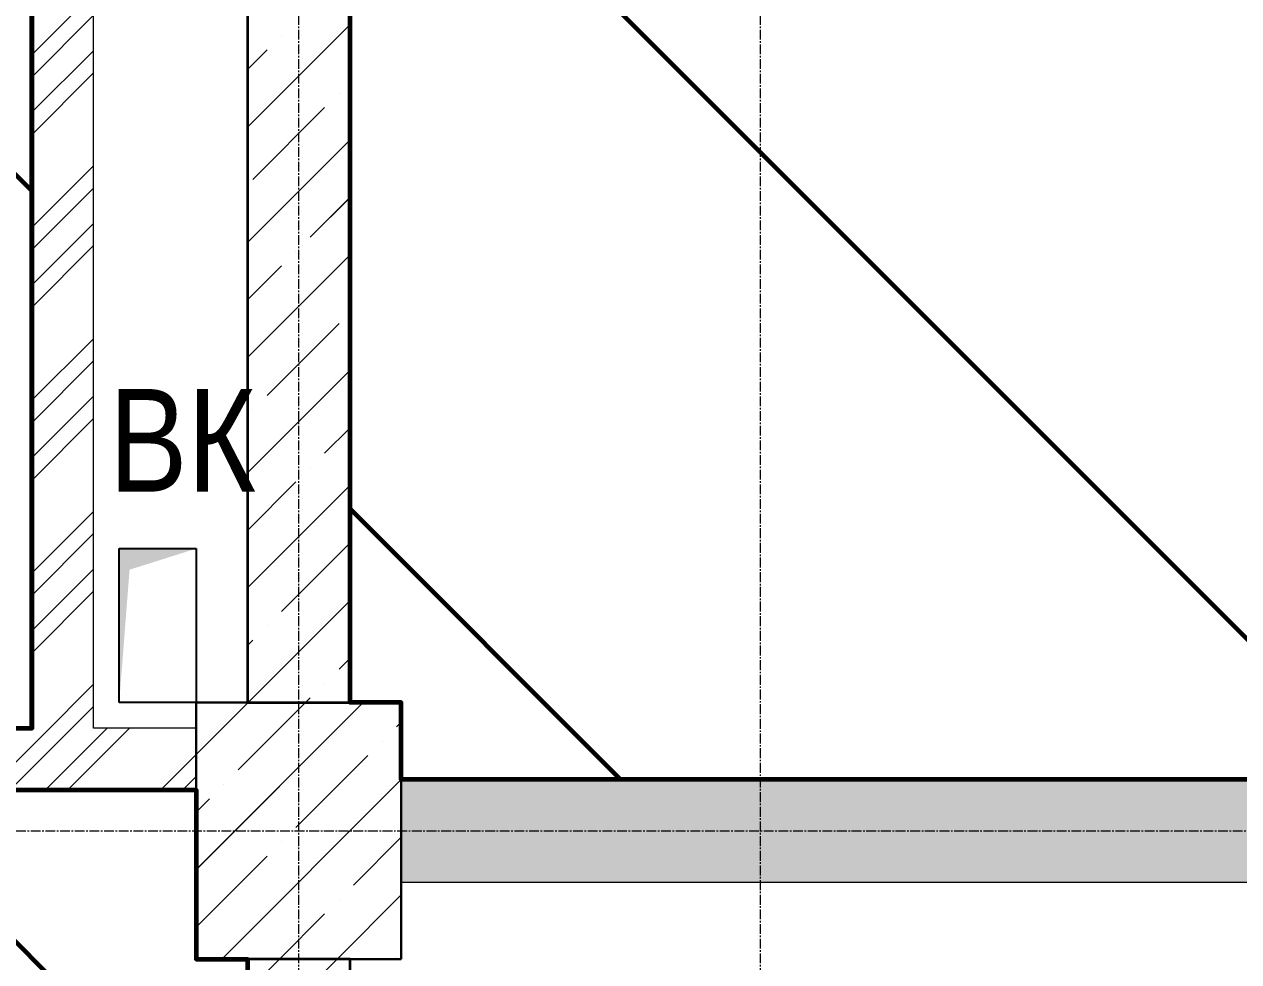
# Model space of a CAD drawing. Header units: millimetres. Extents: x 470010 to 1231400, y -134005 to 421770.
# Drawn here: x 699939 to 702306, y -10666 to -8839 of the extents above; entities that cross this region are included whole.
import ezdxf
from ezdxf.enums import TextEntityAlignment as Align

# ---------------------------------------------------------------- set-up
doc = ezdxf.new("R2010")
doc.units = ezdxf.units.MM
doc.linetypes.add('CENTER2', pattern=[28.575, 19.05, -3.175, 3.175, -3.175])
doc.linetypes.add('HIDDEN2', pattern=[4.7625, 3.175, -1.5875])
doc.layers.get('Defpoints').update_dxf_attribs({"color": 140})
for name, color, linetype, lineweight in [('0) шп потолок', 3, 'Continuous', 60), ('АР_Колонны', 70, 'Continuous', 30), ('АР_Стены ЖБ', 7, 'Continuous', 35), ('АР_Стены кирпич', 32, 'Continuous', 20), ('АР_Стены ПЕНОблок', 52, 'Continuous', 20), ('АР_Штриховка', 8, 'Continuous', 0), ('ВК_Шахты', 5, 'Continuous', 9)]:
    doc.layers.add(name, color=color, linetype=linetype, lineweight=lineweight)
doc.layers.add('АР_Делит', color=120, linetype='Continuous', lineweight=0, plot=False)
doc.layers.add('РД_Оси_100', color=7, linetype='Continuous', lineweight=0, true_color=0x525252)
doc.styles.add('style1', font='ARIALN.TTF')

# ---------------------------------------------------------------- blocks, each defined once
blk = doc.blocks.new('СОШ_2200_АР_ОСИ_М100_28.05.24')
at = {"layer": 'АР_Делит', "color": 251, "linetype": 'CENTER2', "true_color": 0x636466}
blk.add_line((-5954.958, 83200), (47367.08, 83200), dxfattribs=at)
at = {"layer": 'РД_Оси_100', "color": 251, "linetype": 'CENTER2', "true_color": 0x636466}
blk.add_line((27600, -6155), (27600, 139938.679), dxfattribs=at)
blk.add_lwpolyline([(28500, -6155), (28500, 139938.679)], dxfattribs=at)
blk = doc.blocks.new('A$C9108343f')
at = {"layer": 'АР_Штриховка', "linetype": 'Continuous', "lineweight": 0, "true_color": 0x000000}
h = blk.add_hatch(dxfattribs=at)
h.set_pattern_fill('ANSI32', color=18, scale=25, angle=-360, style=0)
h.set_pattern_definition([(45, (-63444.08, -115658.25), (-168.3798, 168.3798), []), (45, (-63331.83, -115658.25), (-168.3798, 168.3798), [])])
h.paths.add_polyline_path([(34355, 93055), (34235, 93175), (34235, 90155), (34275, 90125), (34355, 90155)], flags=0)
h = blk.add_hatch(dxfattribs=at)
h.set_pattern_fill('ANSI32', color=18, scale=25, style=0)
h.set_pattern_definition([(45, (-63444.08, -115658.25), (-168.3798, 168.3798), []), (45, (-63331.83, -115658.25), (-168.3798, 168.3798), [])])
h.paths.add_polyline_path([(34555, 90035), (34555, 90155), (34355, 90155), (34275, 90125), (34235, 90035)], flags=0)
h.paths.add_polyline_path([(34235, 90035), (34275, 90125), (34235, 90155), (31965, 90155), (31925, 90065), (31965, 90035)], flags=0)
h.paths.add_polyline_path([(31845, 90035), (31925, 90065), (31965, 90155), (31555, 90155), (31435, 90035)], flags=0)
h = blk.add_hatch(dxfattribs=at)
h.set_pattern_fill('AR-CONC', color=18, angle=45, style=0)
h.set_pattern_definition([(95, (-63444.08, -115658.25), (140.09465, 117.55338), [19.05, -209.55]), (40, (-63444.08, -115658.25), (-160.01845, 110.17673), [15.24, -167.64058]), (145.451445, (-63432.4, -115648.45), (-19.9238, 227.7301), [16.19001, -178.09024]), (91.1842, (-63480, -115622.33), (221.41024, 161.95341), [28.575, -314.325]), (141.63556, (-63461.55, -115608.83), (-7.08662, 342.82676), [24.28502, -267.1356]), (36.18415, (-63480, -115622.33), (-7.08662, 342.82676), [22.85997, -251.45973]), (66, (-63453.06, -115613.35), (179.51998, 34.89515), [19.05, -209.55]), (11, (-63453.06, -115613.35), (-86.53993, 173.9412), [15.24, -167.64]), (116.451445, (-63438.1, -115610.44), (92.98005, 208.83634), [16.19001, -178.08994]), (82.5, (-63444.08, -115658.25), (-57.605469, 61.973414), [0, -165.608, 0, -170.18, 0, -168.275]), (52.5, (-63444.08, -115658.25), (-23.589727, 118.087), [0, -97.028, 0, -161.798, 0, -64.135]), (12.5, (-63484.135, -115698.3), (99.927863, 91.826196), [0, -63.5, 0, -198.12, 0, -262.89]), (2.5, (-63502.1, -115716.26), (86.763904, 122.72239), [0, -82.55, 0, -131.572, 0, -186.69])])
h.paths.add_polyline_path([(34955, 90055), (34955, 89855), (40505, 89855), (40505, 90055)], flags=0)
at = {"color": 18, "linetype": 'Continuous', "true_color": 0x000000}
for p, q in [((34405, 90205), (34405, 90505)), ((34405, 90505), (34555, 90505)), ((34405, 90205), (34405, 90505)), ((34405, 90505), (34555, 90505)), ((34555, 90505), (34555, 90205)), ((34555, 90505), (34555, 90205)), ((34555, 90205), (34405, 90205)), ((34555, 90205), (34405, 90205))]:
    blk.add_line(p, q, dxfattribs=at)
blk.add_solid([(34405, 90205), (34405, 90505), (34425.2, 90464), (34555, 90505)], dxfattribs=at)
blk.add_solid([(34405, 90205), (34405, 90505), (34425.2, 90464), (34555, 90505)], dxfattribs=at)
at = {"layer": '0) шп потолок'}
for points in [[(31555, 95155), (31555, 90155), (34235, 90155), (34235, 93175), (34655, 93175), (34655, 93755), (34555, 93755), (34565, 94155), (34955, 94155), (34955, 94075), (37375, 94075), (37375, 93355), (37705, 93355), (37705, 93235)], [(52415, 90055.3), (47005, 90055), (47003.9, 90205), (46505, 90205), (46505, 90055), (41005, 90043.2), (41005, 90205), (40505, 90205), (40505, 90055), (34955, 90055), (34955, 90205), (34855, 90205), (34855, 93235), (37705, 93235)], [(31275, 85855), (31275, 86665), (31695, 86665), (31695, 87695), (31965, 87695), (31965, 90035), (34555, 90035), (34555, 89705), (34655, 89705), (34655, 87775)]]:
    blk.add_lwpolyline(points, dxfattribs=at)
at = {"layer": 'АР_Колонны', "color": 18, "linetype": 'HIDDEN2', "lineweight": 25, "true_color": 0x000000}
for p, q in [((34555, 90205), (34955, 90205)), ((34555, 89705), (34555, 90205)), ((34955, 90205), (34955, 89705)), ((34955, 89705), (34555, 89705))]:
    blk.add_line(p, q, dxfattribs=at)
at = {"layer": 'АР_Колонны', "color": 18, "linetype": 'Continuous', "lineweight": 15, "true_color": 0x000000}
for p, q in [((34955, 90205), (34555, 90205)), ((34555, 90205), (34555, 89705)), ((34955, 90205), (34555, 90205)), ((34555, 90205), (34555, 89705)), ((34955, 89705), (34955, 90205)), ((34955, 89705), (34955, 90205)), ((34555, 89705), (34955, 89705)), ((34555, 89705), (34955, 89705))]:
    blk.add_line(p, q, dxfattribs=at)
at = {"layer": 'АР_Стены ЖБ', "color": 18, "linetype": 'Continuous', "lineweight": 35, "true_color": 0x000000}
for p, q in [((34655, 93175), (34655, 90205)), ((34855, 90205), (34855, 93175)), ((34655, 90205), (34855, 90205)), ((34855, 89705), (34655, 89705)), ((34655, 89705), (34655, 85855)), ((34855, 85855), (34855, 89705))]:
    blk.add_line(p, q, dxfattribs=at)
at = {"layer": 'АР_Стены ЖБ', "color": 18, "linetype": 'Continuous', "lineweight": 30, "true_color": 0x000000}
for p, q in [((34955, 90205), (34555, 90205)), ((34555, 90205), (34555, 89705)), ((34955, 89705), (34955, 90205)), ((34555, 89705), (34955, 89705))]:
    blk.add_line(p, q, dxfattribs=at)
at = {"layer": 'АР_Стены кирпич', "color": 18, "linetype": 'Continuous', "lineweight": 20, "true_color": 0x000000}
for p, q in [((34235, 93175), (34235, 90155)), ((34355, 90155), (34355, 93055)), ((34235, 90155), (31965, 90155)), ((34555, 90155), (34355, 90155)), ((34555, 90035), (34555, 90155)), ((31965, 90035), (34235, 90035)), ((34235, 90035), (34555, 90035))]:
    blk.add_line(p, q, dxfattribs=at)
at = {"layer": 'АР_Стены ПЕНОблок', "color": 18, "linetype": 'Continuous', "lineweight": 20, "true_color": 0x000000}
for p, q in [((34955, 90055), (34955, 89855)), ((40505, 90055), (34955, 90055)), ((34955, 89855), (40505, 89855))]:
    blk.add_line(p, q, dxfattribs=at)
at = {"layer": 'АР_Штриховка', "color": 18, "linetype": 'Continuous', "lineweight": 5, "true_color": 0x000000}
for p, q in [((34655, 91326.4), (34855, 91526.4)), ((34721.3, 91505), (34721.3, 91505)), ((34655, 91438.6), (34693.3, 91477)), ((34833.6, 91392.8), (34833.6, 91392.8)), ((34665.2, 91224.4), (34805.5, 91364.7)), ((34655, 91101.9), (34855, 91301.9)), ((34777.5, 91112.1), (34855, 91189.6)), ((34749.4, 91084.1), (34749.4, 91084.1)), ((34655, 90877.4), (34855, 91077.4)), ((34655, 90989.6), (34721.3, 91056)), ((34693.3, 90803.5), (34833.6, 90943.8)), ((34655, 90652.9), (34855, 90852.9)), ((34665.2, 90775.4), (34665.2, 90775.4)), ((34805.5, 90691.2), (34855, 90740.6)), ((34777.5, 90663.1), (34777.5, 90663.1)), ((34655, 90540.6), (34749.4, 90635.1)), ((34655, 90428.4), (34855, 90628.4)), ((34721.3, 90382.5), (34855, 90516.1)), ((34656.1, 90205), (34855, 90403.9)), ((34693.3, 90354.4), (34693.3, 90354.4)), ((34655, 90316.1), (34665.2, 90326.4)), ((34833.6, 90270.2), (34855, 90291.6)), ((34805.5, 90242.2), (34805.5, 90242.2)), ((34555, 90103.9), (34656.1, 90205)), ((34555, 89879.4), (34880.6, 90205)), ((34637.2, 90073.8), (34768.3, 90205)), ((34768.3, 90205), (34777.5, 90214.1)), ((34945.8, 90158), (34955, 90167.1)), ((34917.8, 90129.9), (34917.8, 90129.9)), ((34749.4, 89961.6), (34889.7, 90101.9)), ((34605.1, 89705), (34955, 90054.9)), ((34609.1, 90045.7), (34609.1, 90045.7)), ((34555, 89991.6), (34581, 90017.7)), ((34861.7, 89849.3), (34955, 89942.6)), ((34721.3, 89933.5), (34721.3, 89933.5)), ((34555, 89767.1), (34693.3, 89905.4)), ((34829.6, 89705), (34955, 89830.3)), ((34833.6, 89821.2), (34833.6, 89821.2)), ((34717.4, 89705), (34805.5, 89793.2)), ((34655, 89530.3), (34829.6, 89705)), ((34665.2, 89652.9), (34717.4, 89705)), ((34945.8, 89709), (34945.8, 89709))]:
    blk.add_line(p, q, dxfattribs=at)
at = {"layer": 'РД_Оси_100'}
blk.add_blockref('СОШ_2200_АР_ОСИ_М100_28.05.24', (7155, 6755), dxfattribs=at)
at = {"layer": 'Defpoints', "color": 18, "true_color": 0x000000, "style": 'style1'}
for p in [(143949.3, 316089.1), (143975, 281639.5), (143890.4, 273244.7), (143840, 264276.8), (143967.8, 254892.4), (12252, 104178.1), (12382.6, 96023.1)]:
    blk.add_attdef('АР-ПОМЕЩЕНИЕ:НАИМЕНОВАНИЕ', text='', height=100, dxfattribs=at).set_placement(p, align=Align.MIDDLE)
at = {"layer": 'Defpoints', "color": 18, "true_color": 0x000000, "style": 'style1', "flags": 8}
for p in [(143951.3, 279099.1), (143848.3, 269251.1), (143875.3, 260094.2), (144049.7, 250824.7), (163419.3, 238153.4), (155897.5, 237966), (183037.2, 237966), (143342.9, 237876.2)]:
    blk.add_attdef('АР-ПОМЕЩЕНИЕ:НАИМЕНОВАНИЕ', text='', height=100, dxfattribs=at).set_placement(p, align=Align.MIDDLE)
at = {"layer": 'ВК_Шахты', "color": 18, "true_color": 0x000000, "style": 'style1'}
blk.add_text('ВК', height=200, dxfattribs=at).set_placement((34385.2, 90616.1))

msp = doc.modelspace()

# ---------------------------------------------------------------- hatches: boundary and pattern name
at = {"layer": '0) шп потолок', "true_color": 0xf26722}
h = msp.add_hatch(dxfattribs=at)
h.set_pattern_fill('ANSI31', color=30, scale=333, angle=90)
h.paths.add_polyline_path([(699953.57, -7191.242), (700373.57, -7191.242), (700373.57, -6611.242), (700273.57, -6611.242), (700273.57, -6211.242), (700473.57, -6211.242), (700473.57, -5211.242), (697273.57, -5211.242), (697273.57, -10211.242), (699953.57, -10211.242)])
h = msp.add_hatch(dxfattribs=at)
h.set_pattern_fill('ANSI31', color=30, scale=333, angle=90)
h.paths.add_polyline_path([(703343.573, -8431.242), (703343.573, -7331.242), (703343.573, -7131.242), (702973.57, -7131.242), (700573.57, -7131.242), (700573.57, -10161.242), (700673.57, -10161.242), (700673.57, -10311.241), (703343.573, -10311.241)])
h = msp.add_hatch(dxfattribs=at)
h.set_pattern_fill('ANSI31', color=30, scale=333, angle=90)
h.paths.add_polyline_path([(700373.57, -10661.242), (700273.57, -10661.242), (700273.57, -10331.242), (697683.57, -10331.242), (697683.57, -12591.242), (700373.57, -12591.242)])
h.paths.add_polyline_path([(697410.164, -10629.408), (697796.453, -10629.408), (697796.453, -10328.794), (697410.164, -10328.794)], flags=9)
at = {"layer": 'АР_Штриховка', "linetype": 'Continuous', "lineweight": 0, "true_color": 0x000000}
h = msp.add_hatch(dxfattribs=at)
h.set_pattern_fill('ANSI32', color=18, scale=25, angle=-360, style=0)
h.set_pattern_definition([(45, (602274.53, -216024.5), (-168.3798, 168.3798), []), (45, (602386.78, -216024.5), (-168.3798, 168.3798), [])])
h.paths.add_polyline_path([(700073.57, -7311.242), (699953.57, -7191.242), (699953.57, -10211.242), (699993.57, -10241.242), (700073.57, -10211.242)], flags=0)
h = msp.add_hatch(dxfattribs=at)
h.set_pattern_fill('ANSI32', color=18, scale=25, style=0)
h.set_pattern_definition([(45, (602274.53, -216024.5), (-168.3798, 168.3798), []), (45, (602386.78, -216024.5), (-168.3798, 168.3798), [])])
h.paths.add_polyline_path([(700273.57, -10331.242), (700273.57, -10211.242), (700073.57, -10211.242), (699993.57, -10241.242), (699953.57, -10331.242)], flags=0)
h.paths.add_polyline_path([(699953.57, -10331.242), (699993.57, -10241.242), (699953.57, -10211.242), (697683.57, -10211.242), (697643.57, -10301.242), (697683.57, -10331.242)], flags=0)
h.paths.add_polyline_path([(697563.57, -10331.242), (697643.57, -10301.242), (697683.57, -10211.242), (697273.57, -10211.242), (697153.57, -10331.242)], flags=0)
h = msp.add_hatch(dxfattribs=at)
h.set_pattern_fill('AR-CONC', color=18, angle=45, style=0)
h.set_pattern_definition([(95, (602274.53, -216024.49), (140.09465, 117.55338), [19.05, -209.55]), (40, (602274.53, -216024.5), (-160.01845, 110.17673), [15.24, -167.64058]), (145.451445, (602286.2, -216014.7), (-19.9238, 227.7301), [16.19001, -178.09024]), (91.1842, (602238.6, -215988.57), (221.41024, 161.95341), [28.575, -314.325]), (141.63556, (602257.06, -215975.07), (-7.08662, 342.82676), [24.28502, -267.1356]), (36.18415, (602238.6, -215988.57), (-7.08662, 342.82676), [22.85997, -251.45973]), (66, (602265.55, -215979.59), (179.51998, 34.89515), [19.05, -209.55]), (11, (602265.55, -215979.59), (-86.53993, 173.9412), [15.24, -167.64]), (116.451445, (602280.51, -215976.68), (92.98005, 208.83634), [16.19001, -178.08994]), (82.5, (602274.53, -216024.49), (-57.605469, 61.973414), [0, -165.608, 0, -170.18, 0, -168.275]), (52.5, (602274.53, -216024.49), (-23.589727, 118.087), [0, -97.028, 0, -161.798, 0, -64.135]), (12.5, (602234.48, -216064.544), (99.927863, 91.826196), [0, -63.5, 0, -198.12, 0, -262.89]), (2.5, (602216.52, -216082.5), (86.763904, 122.72239), [0, -82.55, 0, -131.572, 0, -186.69])])
h.paths.add_polyline_path([(700673.57, -10311.242), (700673.57, -10511.242), (706223.57, -10511.241), (706223.57, -10311.241)], flags=0)

# ---------------------------------------------------------------- linework, layer by layer
at = {"color": 18, "linetype": 'Continuous', "true_color": 0x000000}
for p, q in [((700123.57, -10161.243), (700123.57, -9861.243)), ((700123.57, -9861.243), (700273.57, -9861.243)), ((700123.57, -10161.243), (700123.57, -9861.243)), ((700123.57, -9861.243), (700273.57, -9861.243)), ((700273.57, -9861.243), (700273.57, -10161.243)), ((700273.57, -9861.243), (700273.57, -10161.243)), ((700273.57, -10161.243), (700123.57, -10161.243)), ((700273.57, -10161.243), (700123.57, -10161.243))]:
    msp.add_line(p, q, dxfattribs=at)
msp.add_solid([(700123.57, -10161.243), (700123.57, -9861.243), (700143.767, -9902.216), (700273.57, -9861.243)], dxfattribs=at)
msp.add_solid([(700123.57, -10161.243), (700123.57, -9861.243), (700143.767, -9902.216), (700273.57, -9861.243)], dxfattribs=at)
at = {"layer": '0) шп потолок'}
for points in [[(697273.57, -5211.242), (697273.57, -10211.242), (699953.57, -10211.242), (699953.57, -7191.242), (700373.57, -7191.242), (700373.57, -6611.242), (700273.57, -6611.242), (700283.59, -6211.242), (700673.57, -6211.242), (700673.57, -6291.242), (703093.57, -6291.242), (703093.57, -7011.242), (703423.573, -7011.242), (703423.573, -7131.242)], [(718133.57, -10310.894), (712723.57, -10311.24), (712722.558, -10161.242), (712223.57, -10161.242), (712223.57, -10311.24), (706723.57, -10323.063), (706723.57, -10161.242), (706223.57, -10161.242), (706223.57, -10311.241), (700673.57, -10311.241), (700673.57, -10161.242), (700573.57, -10161.242), (700573.57, -7131.242), (703423.573, -7131.242)], [(696993.57, -14511.242), (696993.57, -13701.252), (697413.57, -13701.252), (697413.57, -12671.242), (697683.57, -12671.242), (697683.57, -10331.242), (700273.57, -10331.242), (700273.57, -10661.242), (700373.57, -10661.242), (700373.57, -12591.242)]]:
    msp.add_lwpolyline(points, dxfattribs=at)
at = {"layer": 'АР_Колонны', "color": 18, "linetype": 'HIDDEN2', "lineweight": 25, "true_color": 0x000000}
for p, q in [((700273.57, -10161.242), (700673.57, -10161.242)), ((700273.57, -10661.242), (700273.57, -10161.242)), ((700673.57, -10161.242), (700673.57, -10661.242)), ((700673.57, -10661.242), (700273.57, -10661.242))]:
    msp.add_line(p, q, dxfattribs=at)
at = {"layer": 'АР_Колонны', "color": 18, "linetype": 'Continuous', "lineweight": 15, "true_color": 0x000000}
for p, q in [((700673.57, -10161.242), (700273.57, -10161.242)), ((700273.57, -10161.242), (700273.57, -10661.242)), ((700673.57, -10161.242), (700273.57, -10161.242)), ((700273.57, -10161.242), (700273.57, -10661.242)), ((700673.57, -10661.242), (700673.57, -10161.242)), ((700673.57, -10661.242), (700673.57, -10161.242)), ((700273.57, -10661.242), (700673.57, -10661.242)), ((700273.57, -10661.242), (700673.57, -10661.242))]:
    msp.add_line(p, q, dxfattribs=at)
at = {"layer": 'АР_Стены ЖБ', "color": 18, "linetype": 'Continuous', "lineweight": 35, "true_color": 0x000000}
for p, q in [((700373.57, -7191.242), (700373.57, -10161.242)), ((700573.57, -10161.242), (700573.57, -7191.242)), ((700373.57, -10161.242), (700573.57, -10161.242)), ((700573.57, -10661.242), (700373.57, -10661.242)), ((700373.57, -10661.242), (700373.57, -14511.242)), ((700573.57, -14511.242), (700573.57, -10661.242))]:
    msp.add_line(p, q, dxfattribs=at)
at = {"layer": 'АР_Стены ЖБ', "color": 18, "linetype": 'Continuous', "lineweight": 30, "true_color": 0x000000}
for p, q in [((700673.57, -10161.242), (700273.57, -10161.242)), ((700273.57, -10161.242), (700273.57, -10661.242)), ((700673.57, -10661.242), (700673.57, -10161.242)), ((700273.57, -10661.242), (700673.57, -10661.242))]:
    msp.add_line(p, q, dxfattribs=at)
at = {"layer": 'АР_Стены кирпич', "color": 18, "linetype": 'Continuous', "lineweight": 20, "true_color": 0x000000}
for p, q in [((699953.57, -7191.242), (699953.57, -10211.242)), ((700073.57, -10211.242), (700073.57, -7311.242)), ((699953.57, -10211.242), (697683.57, -10211.242)), ((700273.57, -10211.242), (700073.57, -10211.242)), ((700273.57, -10331.242), (700273.57, -10211.242)), ((697683.57, -10331.242), (699953.57, -10331.242)), ((699953.57, -10331.242), (700273.57, -10331.242))]:
    msp.add_line(p, q, dxfattribs=at)
at = {"layer": 'АР_Стены ПЕНОблок', "color": 18, "linetype": 'Continuous', "lineweight": 20, "true_color": 0x000000}
for p, q in [((706223.57, -10311.241), (700673.57, -10311.242)), ((700673.57, -10311.242), (700673.57, -10511.242)), ((700673.57, -10511.242), (706223.57, -10511.241))]:
    msp.add_line(p, q, dxfattribs=at)
at = {"layer": 'АР_Штриховка', "color": 18, "linetype": 'Continuous', "lineweight": 5, "true_color": 0x000000}
for p, q in [((700373.57, -9039.846), (700573.57, -8839.846)), ((700373.57, -8927.592), (700411.891, -8889.272)), ((700383.827, -9141.841), (700524.144, -9001.525)), ((700373.57, -9264.352), (700573.57, -9064.352)), ((700496.08, -9254.095), (700573.57, -9176.605)), ((700373.57, -9488.858), (700573.57, -9288.858)), ((700373.57, -9376.605), (700439.954, -9310.221)), ((700411.891, -9562.791), (700552.207, -9422.474)), ((700373.57, -9713.365), (700573.57, -9513.365)), ((700524.144, -9675.044), (700573.57, -9625.618)), ((700373.57, -9825.618), (700468.017, -9731.171)), ((700373.57, -9937.871), (700573.57, -9737.871)), ((700439.954, -9983.74), (700573.57, -9850.124)), ((700374.705, -10161.242), (700573.57, -9962.378)), ((700373.57, -10050.124), (700383.827, -10039.867)), ((700552.207, -10095.994), (700573.57, -10074.631)), ((700486.959, -10161.242), (700496.08, -10152.12)), ((700273.57, -10262.378), (700374.705, -10161.242)), ((700273.57, -10486.884), (700599.212, -10161.242)), ((700355.764, -10292.437), (700486.959, -10161.242)), ((700664.46, -10208.247), (700673.57, -10199.137)), ((700468.017, -10404.69), (700608.334, -10264.373)), ((700323.718, -10661.242), (700673.57, -10311.39)), ((700273.57, -10374.631), (700299.637, -10348.563)), ((700580.27, -10516.943), (700673.57, -10423.644)), ((700273.57, -10599.137), (700411.891, -10460.817)), ((700548.225, -10661.242), (700673.57, -10535.897)), ((700435.971, -10661.242), (700524.144, -10573.07)), ((700373.57, -10835.897), (700548.225, -10661.242)), ((700383.827, -10713.386), (700435.971, -10661.242))]:
    msp.add_line(p, q, dxfattribs=at)

# ---------------------------------------------------------------- block references
msp.add_blockref('A$C9108343f', (665718.612, -100366.242))
at = {"layer": 'РД_Оси_100'}
msp.add_blockref('СОШ_2200_АР_ОСИ_М100_28.05.24', (672873.57, -93611.242), dxfattribs=at)

# ---------------------------------------------------------------- texts
at = {"layer": 'ВК_Шахты', "color": 18, "true_color": 0x000000, "style": 'style1'}
msp.add_text('ВК', height=200, dxfattribs=at).set_placement((700103.857, -9750.133))

doc.saveas('drawing.dxf')
